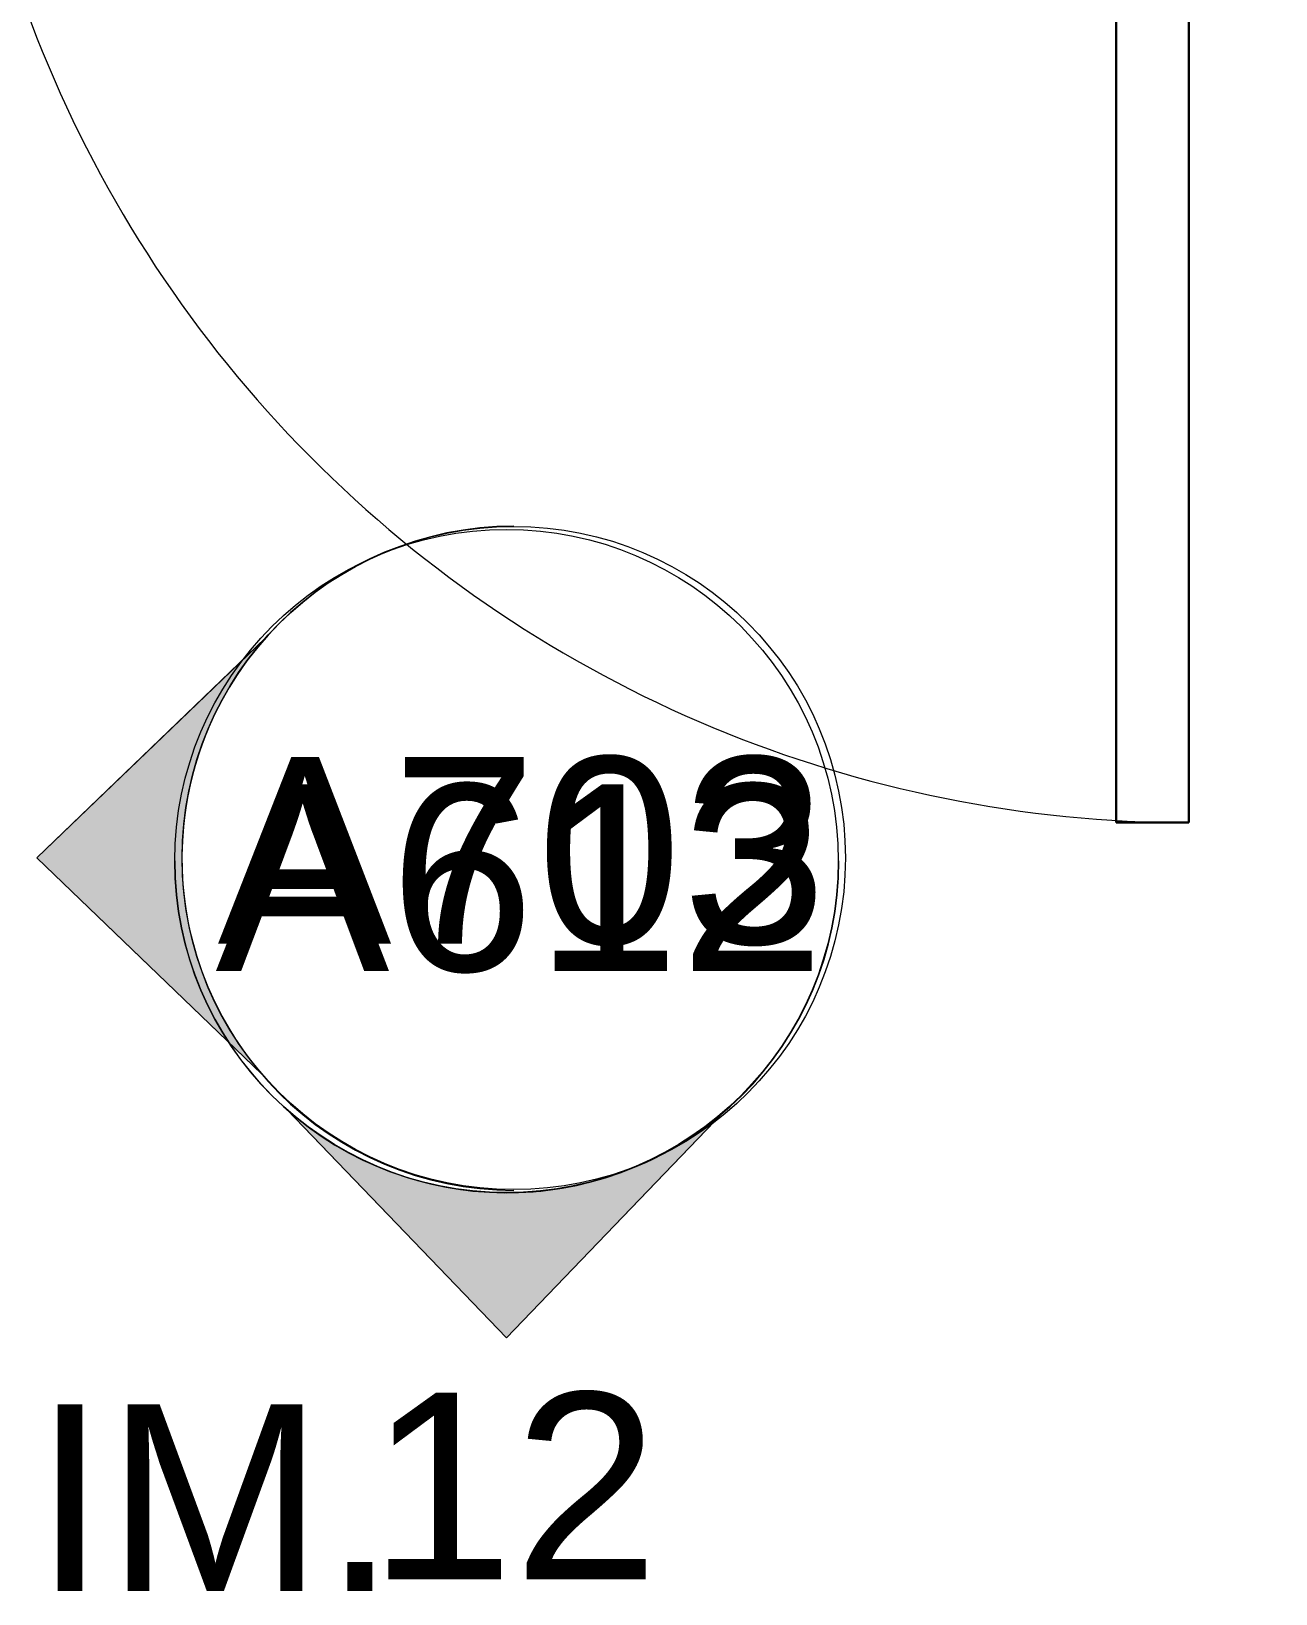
# Model space of a CAD drawing. Header units: inches. Extents: x -1176 to 1507, y -2587 to 978.
# Drawn here: x -815.4 to -785.42, y -273.09 to -235.45 of the extents above; entities that cross this region are included whole.
import ezdxf

# ---------------------------------------------------------------- set-up
doc = ezdxf.new("R2010")
doc.units = ezdxf.units.IN
doc.header["$MEASUREMENT"] = 0
for name, color, linetype, lineweight in [('A-DOOR', 31, 'Continuous', 18), ('A-DOOR-FRAM', 31, 'Continuous', 30), ('G-ANNO-SYMB', 111, 'Continuous', 9)]:
    doc.layers.add(name, color=color, linetype=linetype, lineweight=lineweight)
doc.styles.add('Arial', font='arial.ttf', dxfattribs={"height": 4.5})
doc.styles.add('Swis721 Lt BT', font='swissl.ttf', dxfattribs={"height": 4.5})

# ---------------------------------------------------------------- blocks, each defined once
blk = doc.blocks.new('Single Flush - D2 2_6_ X 8_-8253021-2nd Floor Construction')
at = {"layer": 'A-DOOR', "lineweight": 30}
for p, q in [((13.15625, -2.8125), (14.90625, -2.8125)), ((13.15625, -32.625), (13.15625, -2.8125)), ((14.90625, -2.8125), (14.90625, -32.625)), ((14.90625, -32.625), (13.15625, -32.625))]:
    blk.add_line(p, q, dxfattribs=at)
at = {"layer": 'A-DOOR', "lineweight": 9}
blk.add_arc((14.90625, -2.8125), 29.8125, 179.5, 270, dxfattribs=at)
at = {"layer": 'A-DOOR-FRAM'}
for p, q in [((-17, 2.9375), (-17, -2.8125)), ((-17, 2.9375), (-15, 2.9375)), ((-15, 2.9375), (-15, -2.8125)), ((15.000004, 2.9375), (15.000004, -2.8125)), ((15.000004, 2.9375), (17.000004, 2.9375)), ((17.000004, 2.9375), (17.000004, -2.8125)), ((-17, -2.8125), (-15, -2.8125)), ((15.000004, -2.8125), (17.000004, -2.8125))]:
    blk.add_line(p, q, dxfattribs=at)
blk = doc.blocks.new('Elevation - Filled Arrow 2-347888-2nd Floor Construction')
at = {"layer": 'G-ANNO-SYMB'}
blk.add_circle((0, 0), 0.16644, dxfattribs=at)
blk = doc.blocks.new('Elevation - Filled Arrow-151867-2nd Floor Construction')
at = {"layer": 'G-ANNO-SYMB'}
h = blk.add_hatch(color=256, dxfattribs=at)
edge = h.paths.add_edge_path(flags=0)
edge.add_line((0, 0.23929), (0.11027, 0.12465))
edge.add_arc((-0.00017, -0.00017), 0.16667, 48.49802, 130.55707)
edge.add_line((-0.10854, 0.12646), (0, 0.23929))
for p, q in [((0, 0.23929), (-0.10854, 0.12646)), ((-0.1084, 0.1266), (0, 0.23928)), ((0, 0.23928), (-0.1084, 0.1266)), ((0.11027, 0.12465), (0, 0.23929)), ((0, 0.23928), (0.11005, 0.12488))]:
    blk.add_line(p, q, dxfattribs=at)
blk.add_arc((-0.00017, -0.00017), 0.16667, 48.49802, 130.55707, dxfattribs=at)
blk.add_ellipse((-0.00017, -0.00006), major_axis=(-0.16667, 0), ratio=0.999376, start_param=3.141593, end_param=6.283185, dxfattribs=at)

msp = doc.modelspace()

# ---------------------------------------------------------------- block references
at = {"layer": 'A-DOOR'}
msp.add_blockref('Single Flush - D2 2_6_ X 8_-8253021-2nd Floor Construction', (-802.42, -221.89), dxfattribs=at)
at = {"layer": 'G-ANNO-SYMB', "xscale": 47.99999999999997, "yscale": 47.99999999999997, "zscale": 47.99999999999997}
for name, p, rotation in [('Elevation - Filled Arrow-151867-2nd Floor Construction', (-803.775, -255.367), 90), ('Elevation - Filled Arrow 2-347888-2nd Floor Construction', (-803.949, -255.44), 89.9999999999999), ('Elevation - Filled Arrow-151867-2nd Floor Construction', (-803.949, -255.44), 180)]:
    msp.add_blockref(name, p, dxfattribs=dict(at, rotation=rotation))
msp.add_blockref('Elevation - Filled Arrow 2-347888-2nd Floor Construction', (-803.775, -255.367), dxfattribs=at)

# ---------------------------------------------------------------- texts
at = {"layer": 'G-ANNO-SYMB', "char_height": 4.5, "attachment_point": 1}
for s, insert, width, style in [('A703', (-810.909, -252.934), 17.877, 'Arial'), ('A612', (-810.959, -253.59), 17.877, 'Arial'), ('12', (-807.273, -268.248), 8.181, 'Swis721 Lt BT'), ('SIM.', (-819.528, -268.529), 14.9985, 'Swis721 Lt BT')]:
    msp.add_mtext(s, dxfattribs=dict(at, insert=insert, width=width, style=style))

doc.saveas('drawing.dxf')
